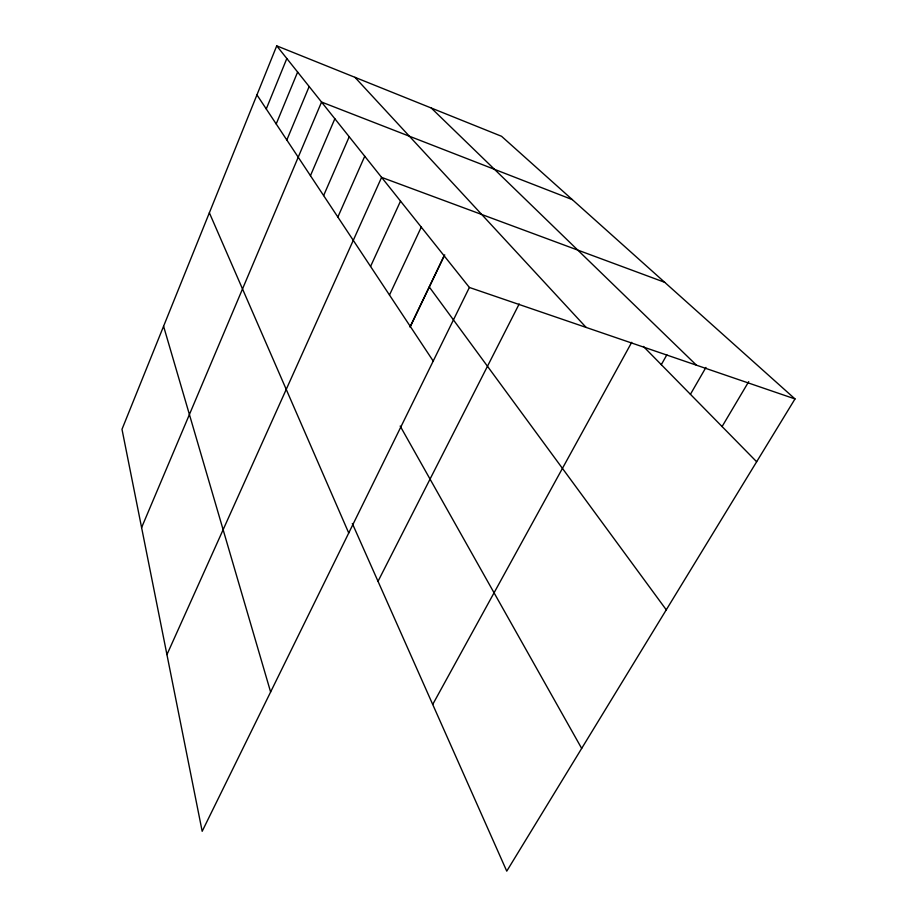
<?xml version="1.0" encoding="UTF-8"?>
<svg xmlns="http://www.w3.org/2000/svg" width="917" height="917" viewBox="0 0 917 917"><rect width="100%" height="100%" fill="white"/><g stroke="black" fill="none" stroke-linecap="round" stroke-linejoin="round"><path stroke-width="1.38" d="M276.728 45.85L121.995 429.294L202.176 831.295L469.378 287.457L276.728 45.85L501.542 136.289L795.005 398.929L506.757 871.15L352.334 523.504M266.262 108.951L286.826 58.516M276.2 123.967L297.624 72.053M286.826 140.014L309.167 86.519M141.596 527.584L321.546 102.051L572.288 199.608M310.45 175.686L334.854 118.751M323.621 195.573L349.217 136.759M337.857 217.065L364.748 156.234M166.94 654.623L381.598 177.371L664.687 282.31M370.56 266.457L400.523 201.11M389.484 295.022L421.27 227.129M410.266 326.406L444.115 255.774M410.059 327.209L444.745 254.834M378.022 581.332L519.182 303.963M432.709 704.451L631.71 342.316M661.306 364.668L666.865 354.799M690.421 394.31L705.941 367.419M722.08 426.554L748.708 381.644M469.378 287.457L795.005 398.929M431.265 108.023L696.462 365.195M643.402 346.443L756.651 461.755M354.936 77.315L586.135 327.426M429.316 287.032L666.269 609.828M256.943 94.887L433.214 361.057M400.179 426.061L581.676 748.421M209.363 212.79L348.735 532.995M163.581 326.234L270.618 692.003"/></g></svg>
